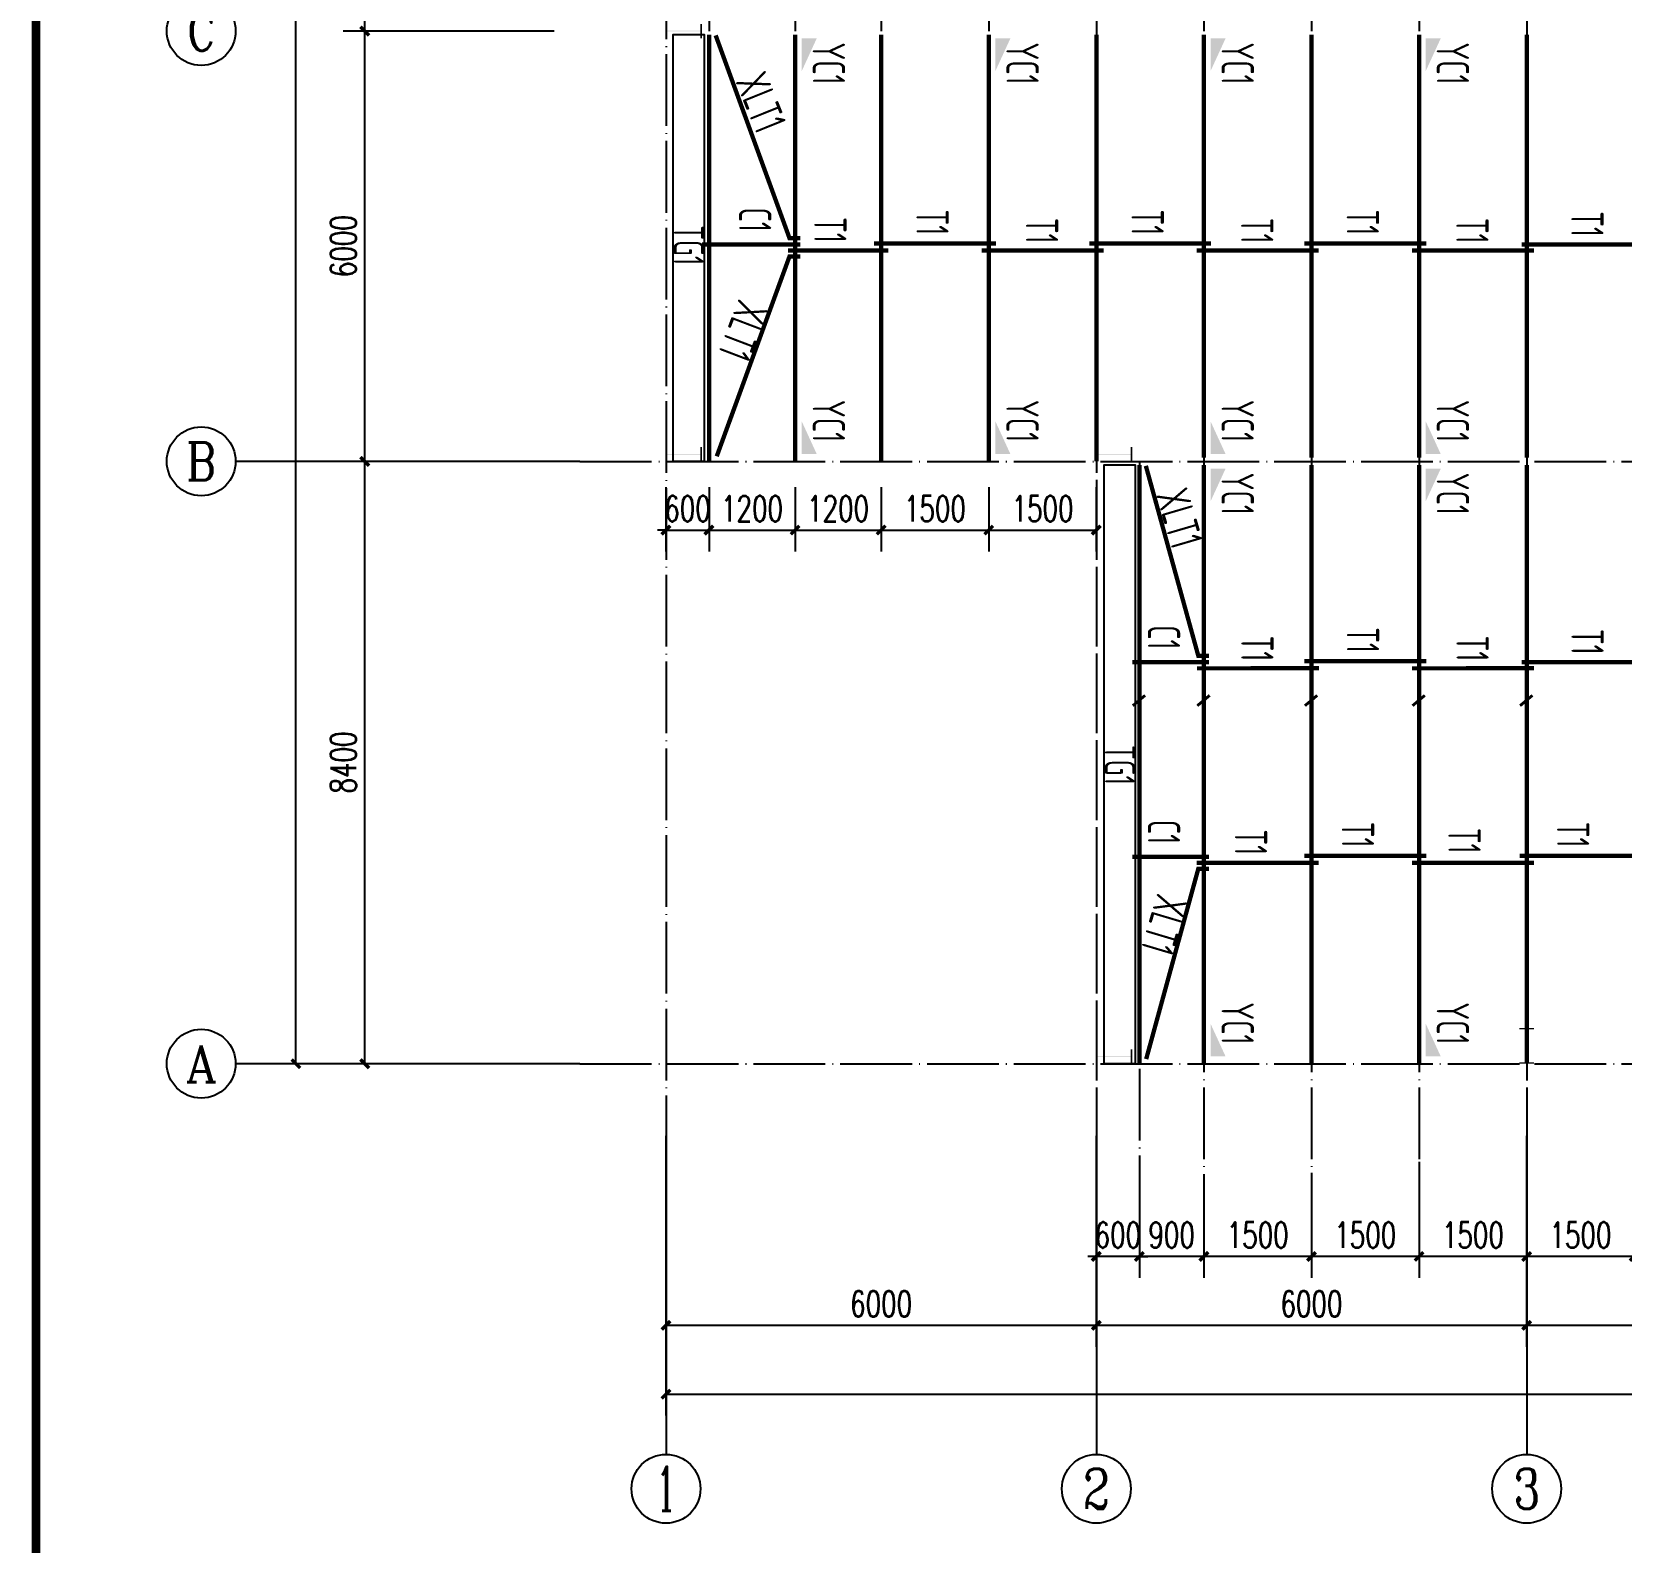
# Model space of a CAD drawing. Extents: x 14207793 to 14719554, y -1675802 to -1228715.
# Drawn here: x 14458570 to 14480730, y -1659770 to -1638707 of the extents above; entities that cross this region are included whole.
import ezdxf
from ezdxf.enums import TextEntityAlignment as Align

# ---------------------------------------------------------------- set-up
doc = ezdxf.new("R2010")
doc.units = 0
doc.header["$LTSCALE"] = 500
doc.header["$MEASUREMENT"] = 0
doc.linetypes.add('DASHEDD', pattern=[5, 4, -1])
doc.linetypes.add('DOTE', pattern=[2.42, 2, -0.2, 0.02, -0.2])
doc.layers.get('0').update_dxf_attribs({"linetype": 'CONTINUOUS'})
doc.layers.get('DEFPOINTS').update_dxf_attribs({"color": 140, "linetype": 'CONTINUOUS'})
for name, color, linetype in [('01', 7, 'CONTINUOUS'), ('1Z', 1, 'DASHEDD'), ('AXIS', 3, 'CONTINUOUS'), ('AXIS_TEXT', 7, 'CONTINUOUS'), ('DOTE', 8, 'DOTE'), ('PUB_TITLE', 4, 'CONTINUOUS'), ('WINDOW', 96, 'CONTINUOUS'), ('墙__虚线', 2, 'CONTINUOUS'), ('层0', 7, 'CONTINUOUS')]:
    doc.layers.add(name, color=color, linetype=linetype)
doc.styles.add('_TCH_AXIS', font='COMPLEX', dxfattribs={"bigfont": 'GBCBIG'})
doc.styles.add('_TCH_DIM_T3', font='SIMPLEX', dxfattribs={"width": 0.705882, "bigfont": 'GBCBIG'})
doc.styles.add('COMPLEX', font='COMPLEX')
doc.styles.add('TSSD_REIN', font='Tssdeng.shx', dxfattribs={"width": 0.65, "bigfont": 'hztxt.shx'})
doc.dimstyles.new('_TCH_ARCH&&120', dxfattribs={"dimtxt": 357, "dimasz": 120, "dimexe": 300, "dimexo": 360, "dimgap": 120, "dimtad": 1, "dimdec": 0, "dimzin": 0, "dimdsep": 46, "dimtxsty": '_TCH_DIM_T3', "dimblk": 'ARCHTICK', "dimcen": 0.09, "dimclrt": 7, "dimazin": 2, "dimtfac": 1, "dimtdec": 0, "dimtix": 1, "dimtmove": 2, "dimatfit": 3, "dimfxl": 0, "dimtolj": 1, "dimtzin": 0, "dimarcsym": 0})

# ---------------------------------------------------------------- blocks, each defined once
blk = doc.blocks.new('gffio')
at = {"layer": '墙__虚线'}
for points in [[(-433999, -56888), (-433999, -56868), (-434094, -56888), (-434199, -56868)], [(-434094, -56888), (-434199, -56868), (-434104, -56888)], [(-434199, -56868), (-434199, -56888), (-434104, -56888)], [(-434094, -56888), (-434104, -56888), (-434094, -57348), (-434104, -57348)], [(-434104, -57348), (-434199, -57348), (-434099, -57365), (-434199, -57368)], [(-434099, -57365), (-434199, -57368), (-433999, -57368)], [(-434094, -57348), (-434104, -57348), (-434058, -57361), (-434099, -57365)], [(-433999, -57368), (-434058, -57361), (-434099, -57365)], [(-434058, -57361), (-433999, -57368), (-434094, -57348), (-433999, -57348)]]:
    blk.add_solid(points, dxfattribs=at)
blk = doc.blocks.new('_ArchTick')
at = {"color": 0, "linetype": 'ByBlock', "const_width": 0.4}
blk.add_lwpolyline([(-0.5, -0.5), (0.5, 0.5)], dxfattribs=at)
blk = doc.blocks.new('*D653')
at = {"layer": 'AXIS', "color": 0, "lineweight": -2}
for p, q in [((14465852, -1644698), (14462912, -1644698)), ((14463212, -1653098), (14463212, -1644698)), ((14465852, -1653098), (14462912, -1653098))]:
    blk.add_line(p, q, dxfattribs=at)
at = {"layer": 'DEFPOINTS', "color": 0}
for p in [(14463212, -1644698), (14466212, -1644698), (14466212, -1653098)]:
    blk.add_point(p, dxfattribs=at)
at = {"layer": 'AXIS', "color": 0, "lineweight": -2, "xscale": 120, "yscale": 120, "zscale": 120}
for p, rotation in [((14463212, -1644698), 90), ((14463212, -1653098), 270)]:
    blk.add_blockref('_ArchTick', p, dxfattribs=dict(at, rotation=rotation))
at = {"layer": 'AXIS', "color": 7, "insert": (14462914, -1648897), "char_height": 357, "attachment_point": 5, "rotation": 90, "style": '_TCH_DIM_T3'}
blk.add_mtext('\\A1;8400', dxfattribs=at)
blk = doc.blocks.new('*D654')
at = {"layer": 'AXIS', "color": 0, "lineweight": -2}
for p, q in [((14465852, -1638698), (14462912, -1638698)), ((14463212, -1644698), (14463212, -1638698)), ((14465852, -1644698), (14462912, -1644698))]:
    blk.add_line(p, q, dxfattribs=at)
at = {"layer": 'DEFPOINTS', "color": 0}
for p in [(14463212, -1638698), (14466212, -1638698), (14466212, -1644698)]:
    blk.add_point(p, dxfattribs=at)
at = {"layer": 'AXIS', "color": 0, "lineweight": -2, "xscale": 120, "yscale": 120, "zscale": 120}
for p, rotation in [((14463212, -1638698), 90), ((14463212, -1644698), 270)]:
    blk.add_blockref('_ArchTick', p, dxfattribs=dict(at, rotation=rotation))
at = {"layer": 'AXIS', "color": 7, "insert": (14462914, -1641697), "char_height": 357, "attachment_point": 5, "rotation": 90, "style": '_TCH_DIM_T3'}
blk.add_mtext('\\A1;6000', dxfattribs=at)
blk = doc.blocks.new('*D655')
at = {"layer": 'AXIS', "color": 0, "lineweight": -2}
for p, q in [((14465852, -1632698), (14462912, -1632698)), ((14463212, -1638698), (14463212, -1632698)), ((14465852, -1638698), (14462912, -1638698))]:
    blk.add_line(p, q, dxfattribs=at)
at = {"layer": 'DEFPOINTS', "color": 0}
for p in [(14463212, -1632698), (14466212, -1632698), (14466212, -1638698)]:
    blk.add_point(p, dxfattribs=at)
at = {"layer": 'AXIS', "color": 0, "lineweight": -2, "xscale": 120, "yscale": 120, "zscale": 120}
for p, rotation in [((14463212, -1632698), 90), ((14463212, -1638698), 270)]:
    blk.add_blockref('_ArchTick', p, dxfattribs=dict(at, rotation=rotation))
at = {"layer": 'AXIS', "color": 7, "insert": (14462914, -1635697), "char_height": 357, "attachment_point": 5, "rotation": 90, "style": '_TCH_DIM_T3'}
blk.add_mtext('\\A1;6000', dxfattribs=at)
blk = doc.blocks.new('*D671')
at = {"layer": 'AXIS', "color": 0, "lineweight": -2}
for p, q in [((14465852, -1542698), (14461952, -1542698)), ((14462252, -1653098), (14462252, -1542698)), ((14465852, -1653098), (14461952, -1653098))]:
    blk.add_line(p, q, dxfattribs=at)
at = {"layer": 'DEFPOINTS', "color": 0}
for p in [(14462252, -1542698), (14466212, -1542698), (14466212, -1653098)]:
    blk.add_point(p, dxfattribs=at)
at = {"layer": 'AXIS', "color": 0, "lineweight": -2, "xscale": 120, "yscale": 120, "zscale": 120}
for p, rotation in [((14462252, -1542698), 90), ((14462252, -1653098), 270)]:
    blk.add_blockref('_ArchTick', p, dxfattribs=dict(at, rotation=rotation))
at = {"layer": 'AXIS', "color": 7, "insert": (14461954, -1597897), "char_height": 357, "attachment_point": 5, "rotation": 90, "style": '_TCH_DIM_T3'}
blk.add_mtext('\\A1;110400', dxfattribs=at)
blk = doc.blocks.new('*D672')
at = {"layer": 'AXIS', "color": 0, "lineweight": -2}
for p, q in [((14467412, -1654105), (14467412, -1657045)), ((14473412, -1654105), (14473412, -1657045)), ((14467412, -1656745), (14473412, -1656745))]:
    blk.add_line(p, q, dxfattribs=at)
at = {"layer": 'DEFPOINTS', "color": 0}
for p in [(14467412, -1653745), (14473412, -1653745), (14473412, -1656745)]:
    blk.add_point(p, dxfattribs=at)
at = {"layer": 'AXIS', "color": 0, "lineweight": -2, "xscale": 120, "yscale": 120, "zscale": 120, "rotation": 180}
blk.add_blockref('_ArchTick', (14467412, -1656745), dxfattribs=at)
at = {"layer": 'AXIS', "color": 0, "lineweight": -2, "xscale": 120, "yscale": 120, "zscale": 120}
blk.add_blockref('_ArchTick', (14473412, -1656745), dxfattribs=at)
at = {"layer": 'AXIS', "color": 7, "insert": (14470412, -1656446), "char_height": 357, "attachment_point": 5, "style": '_TCH_DIM_T3'}
blk.add_mtext('\\A1;6000', dxfattribs=at)
blk = doc.blocks.new('*D673')
at = {"layer": 'AXIS', "color": 0, "lineweight": -2}
for p, q in [((14473412, -1654105), (14473412, -1657045)), ((14479412, -1654105), (14479412, -1657045)), ((14473412, -1656745), (14479412, -1656745))]:
    blk.add_line(p, q, dxfattribs=at)
at = {"layer": 'DEFPOINTS', "color": 0}
for p in [(14473412, -1653745), (14479412, -1653745), (14479412, -1656745)]:
    blk.add_point(p, dxfattribs=at)
at = {"layer": 'AXIS', "color": 0, "lineweight": -2, "xscale": 120, "yscale": 120, "zscale": 120, "rotation": 180}
blk.add_blockref('_ArchTick', (14473412, -1656745), dxfattribs=at)
at = {"layer": 'AXIS', "color": 0, "lineweight": -2, "xscale": 120, "yscale": 120, "zscale": 120}
blk.add_blockref('_ArchTick', (14479412, -1656745), dxfattribs=at)
at = {"layer": 'AXIS', "color": 7, "insert": (14476412, -1656446), "char_height": 357, "attachment_point": 5, "style": '_TCH_DIM_T3'}
blk.add_mtext('\\A1;6000', dxfattribs=at)
blk = doc.blocks.new('*D674')
at = {"layer": 'AXIS', "color": 0, "lineweight": -2}
for p, q in [((14479412, -1654105), (14479412, -1657045)), ((14485412, -1654105), (14485412, -1657045)), ((14479412, -1656745), (14485412, -1656745))]:
    blk.add_line(p, q, dxfattribs=at)
at = {"layer": 'DEFPOINTS', "color": 0}
for p in [(14479412, -1653745), (14485412, -1653745), (14485412, -1656745)]:
    blk.add_point(p, dxfattribs=at)
at = {"layer": 'AXIS', "color": 0, "lineweight": -2, "xscale": 120, "yscale": 120, "zscale": 120, "rotation": 180}
blk.add_blockref('_ArchTick', (14479412, -1656745), dxfattribs=at)
at = {"layer": 'AXIS', "color": 0, "lineweight": -2, "xscale": 120, "yscale": 120, "zscale": 120}
blk.add_blockref('_ArchTick', (14485412, -1656745), dxfattribs=at)
at = {"layer": 'AXIS', "color": 7, "insert": (14482412, -1656446), "char_height": 357, "attachment_point": 5, "style": '_TCH_DIM_T3'}
blk.add_mtext('\\A1;6000', dxfattribs=at)
blk = doc.blocks.new('*D677')
at = {"layer": 'AXIS', "color": 0, "lineweight": -2}
for p, q in [((14467412, -1654105), (14467412, -1658005)), ((14497412, -1654105), (14497412, -1658005)), ((14467412, -1657705), (14497412, -1657705))]:
    blk.add_line(p, q, dxfattribs=at)
at = {"layer": 'DEFPOINTS', "color": 0}
for p in [(14467412, -1653745), (14497412, -1653745), (14497412, -1657705)]:
    blk.add_point(p, dxfattribs=at)
at = {"layer": 'AXIS', "color": 0, "lineweight": -2, "xscale": 120, "yscale": 120, "zscale": 120, "rotation": 180}
blk.add_blockref('_ArchTick', (14467412, -1657705), dxfattribs=at)
at = {"layer": 'AXIS', "color": 0, "lineweight": -2, "xscale": 120, "yscale": 120, "zscale": 120}
blk.add_blockref('_ArchTick', (14497412, -1657705), dxfattribs=at)
at = {"layer": 'AXIS', "color": 7, "insert": (14482412, -1657406), "char_height": 357, "attachment_point": 5, "style": '_TCH_DIM_T3'}
blk.add_mtext('\\A1;30000', dxfattribs=at)
blk = doc.blocks.new('_AXISO')
blk.add_circle((0, 0), 0.5)
at = {"layer": 'AXIS_TEXT', "style": 'COMPLEX', "width": 1.041667}
blk.add_attdef('A', text='', height=0.56, dxfattribs=at).set_placement((-0.25, -0.28), (0.25, -0.28), align=Align.FIT)
blk = doc.blocks.new('*D716')
at = {"layer": 'AXIS', "color": 0, "lineweight": -2}
for p, q in [((14480912, -1655062), (14480912, -1656085)), ((14479412, -1655288), (14479412, -1656085)), ((14480912, -1655785), (14479412, -1655785))]:
    blk.add_line(p, q, dxfattribs=at)
at = {"layer": 'DEFPOINTS', "color": 0}
for p in [(14480912, -1654702), (14479412, -1654928), (14479412, -1655785)]:
    blk.add_point(p, dxfattribs=at)
at = {"layer": 'AXIS', "color": 0, "lineweight": -2, "xscale": 120, "yscale": 120, "zscale": 120, "rotation": 180}
blk.add_blockref('_ArchTick', (14479412, -1655785), dxfattribs=at)
at = {"layer": 'AXIS', "color": 0, "lineweight": -2, "xscale": 120, "yscale": 120, "zscale": 120}
blk.add_blockref('_ArchTick', (14480912, -1655785), dxfattribs=at)
at = {"layer": 'AXIS', "color": 7, "insert": (14480162, -1655486), "char_height": 357, "attachment_point": 5, "style": '_TCH_DIM_T3'}
blk.add_mtext('\\A1;1500', dxfattribs=at)
blk = doc.blocks.new('*D723')
at = {"layer": 'AXIS', "color": 0, "lineweight": -2}
for p, q in [((14477912, -1654465), (14477912, -1656085)), ((14479412, -1654465), (14479412, -1656085)), ((14479412, -1655785), (14477912, -1655785))]:
    blk.add_line(p, q, dxfattribs=at)
at = {"layer": 'DEFPOINTS', "color": 0}
for p in [(14477912, -1654105), (14479412, -1654105), (14477912, -1655785)]:
    blk.add_point(p, dxfattribs=at)
at = {"layer": 'AXIS', "color": 0, "lineweight": -2, "xscale": 120, "yscale": 120, "zscale": 120, "rotation": 180}
blk.add_blockref('_ArchTick', (14477912, -1655785), dxfattribs=at)
at = {"layer": 'AXIS', "color": 0, "lineweight": -2, "xscale": 120, "yscale": 120, "zscale": 120}
blk.add_blockref('_ArchTick', (14479412, -1655785), dxfattribs=at)
at = {"layer": 'AXIS', "color": 7, "insert": (14478662, -1655486), "char_height": 357, "attachment_point": 5, "style": '_TCH_DIM_T3'}
blk.add_mtext('\\A1;1500', dxfattribs=at)
blk = doc.blocks.new('*D724')
at = {"layer": 'AXIS', "color": 0, "lineweight": -2}
for p, q in [((14477912, -1654465), (14477912, -1656085)), ((14476412, -1654620), (14476412, -1656085)), ((14477912, -1655785), (14476412, -1655785))]:
    blk.add_line(p, q, dxfattribs=at)
at = {"layer": 'DEFPOINTS', "color": 0}
for p in [(14476412, -1654260), (14477912, -1654105), (14476412, -1655785)]:
    blk.add_point(p, dxfattribs=at)
at = {"layer": 'AXIS', "color": 0, "lineweight": -2, "xscale": 120, "yscale": 120, "zscale": 120, "rotation": 180}
blk.add_blockref('_ArchTick', (14476412, -1655785), dxfattribs=at)
at = {"layer": 'AXIS', "color": 0, "lineweight": -2, "xscale": 120, "yscale": 120, "zscale": 120}
blk.add_blockref('_ArchTick', (14477912, -1655785), dxfattribs=at)
at = {"layer": 'AXIS', "color": 7, "insert": (14477162, -1655486), "char_height": 357, "attachment_point": 5, "style": '_TCH_DIM_T3'}
blk.add_mtext('\\A1;1500', dxfattribs=at)
blk = doc.blocks.new('*D725')
at = {"layer": 'AXIS', "color": 0, "lineweight": -2}
for p, q in [((14476412, -1654620), (14476412, -1656085)), ((14474912, -1654858), (14474912, -1656085)), ((14476412, -1655785), (14474912, -1655785))]:
    blk.add_line(p, q, dxfattribs=at)
at = {"layer": 'DEFPOINTS', "color": 0}
for p in [(14476412, -1654260), (14474912, -1654498), (14474912, -1655785)]:
    blk.add_point(p, dxfattribs=at)
at = {"layer": 'AXIS', "color": 0, "lineweight": -2, "xscale": 120, "yscale": 120, "zscale": 120, "rotation": 180}
blk.add_blockref('_ArchTick', (14474912, -1655785), dxfattribs=at)
at = {"layer": 'AXIS', "color": 0, "lineweight": -2, "xscale": 120, "yscale": 120, "zscale": 120}
blk.add_blockref('_ArchTick', (14476412, -1655785), dxfattribs=at)
at = {"layer": 'AXIS', "color": 7, "insert": (14475662, -1655486), "char_height": 357, "attachment_point": 5, "style": '_TCH_DIM_T3'}
blk.add_mtext('\\A1;1500', dxfattribs=at)
blk = doc.blocks.new('*D726')
at = {"layer": 'AXIS', "color": 0, "lineweight": -2}
for p, q in [((14474012, -1654858), (14474012, -1656085)), ((14474912, -1654858), (14474912, -1656085)), ((14474912, -1655785), (14474012, -1655785))]:
    blk.add_line(p, q, dxfattribs=at)
at = {"layer": 'DEFPOINTS', "color": 0}
for p in [(14474012, -1654498), (14474912, -1654498), (14474012, -1655785)]:
    blk.add_point(p, dxfattribs=at)
at = {"layer": 'AXIS', "color": 0, "lineweight": -2, "xscale": 120, "yscale": 120, "zscale": 120, "rotation": 180}
blk.add_blockref('_ArchTick', (14474012, -1655785), dxfattribs=at)
at = {"layer": 'AXIS', "color": 0, "lineweight": -2, "xscale": 120, "yscale": 120, "zscale": 120}
blk.add_blockref('_ArchTick', (14474912, -1655785), dxfattribs=at)
at = {"layer": 'AXIS', "color": 7, "insert": (14474462, -1655486), "char_height": 357, "attachment_point": 5, "style": '_TCH_DIM_T3'}
blk.add_mtext('\\A1;900', dxfattribs=at)
blk = doc.blocks.new('*D727')
at = {"layer": 'AXIS', "color": 0, "lineweight": -2}
for p, q in [((14473412, -1654858), (14473412, -1656085)), ((14474012, -1654858), (14474012, -1656085)), ((14473412, -1655785), (14473292, -1655785)), ((14474012, -1655785), (14473412, -1655785)), ((14474012, -1655785), (14474132, -1655785))]:
    blk.add_line(p, q, dxfattribs=at)
at = {"layer": 'DEFPOINTS', "color": 0}
for p in [(14473412, -1654498), (14474012, -1654498), (14473412, -1655785)]:
    blk.add_point(p, dxfattribs=at)
at = {"layer": 'AXIS', "color": 0, "lineweight": -2, "xscale": 120, "yscale": 120, "zscale": 120}
blk.add_blockref('_ArchTick', (14473412, -1655785), dxfattribs=at)
at = {"layer": 'AXIS', "color": 0, "lineweight": -2, "xscale": 120, "yscale": 120, "zscale": 120, "rotation": 180}
blk.add_blockref('_ArchTick', (14474012, -1655785), dxfattribs=at)
at = {"layer": 'AXIS', "color": 7, "insert": (14473712, -1655486), "char_height": 357, "attachment_point": 5, "style": '_TCH_DIM_T3'}
blk.add_mtext('\\A1;600', dxfattribs=at)
blk = doc.blocks.new('*D728')
at = {"layer": 'AXIS', "color": 0, "lineweight": -2}
for p, q in [((14467412, -1645058), (14467412, -1645956)), ((14468012, -1645058), (14468012, -1645956)), ((14467412, -1645656), (14467292, -1645656)), ((14467412, -1645656), (14468012, -1645656)), ((14468012, -1645656), (14468132, -1645656))]:
    blk.add_line(p, q, dxfattribs=at)
at = {"layer": 'DEFPOINTS', "color": 0}
for p in [(14467412, -1644698), (14468012, -1644698), (14468012, -1645656)]:
    blk.add_point(p, dxfattribs=at)
at = {"layer": 'AXIS', "color": 0, "lineweight": -2, "xscale": 120, "yscale": 120, "zscale": 120}
blk.add_blockref('_ArchTick', (14467412, -1645656), dxfattribs=at)
at = {"layer": 'AXIS', "color": 0, "lineweight": -2, "xscale": 120, "yscale": 120, "zscale": 120, "rotation": 180}
blk.add_blockref('_ArchTick', (14468012, -1645656), dxfattribs=at)
at = {"layer": 'AXIS', "color": 7, "insert": (14467712, -1645357), "char_height": 357, "attachment_point": 5, "style": '_TCH_DIM_T3'}
blk.add_mtext('\\A1;600', dxfattribs=at)
blk = doc.blocks.new('*D729')
at = {"layer": 'AXIS', "color": 0, "lineweight": -2}
for p, q in [((14468012, -1645058), (14468012, -1645956)), ((14469212, -1645058), (14469212, -1645956)), ((14468012, -1645656), (14469212, -1645656))]:
    blk.add_line(p, q, dxfattribs=at)
at = {"layer": 'DEFPOINTS', "color": 0}
for p in [(14468012, -1644698), (14469212, -1644698), (14469212, -1645656)]:
    blk.add_point(p, dxfattribs=at)
at = {"layer": 'AXIS', "color": 0, "lineweight": -2, "xscale": 120, "yscale": 120, "zscale": 120, "rotation": 180}
blk.add_blockref('_ArchTick', (14468012, -1645656), dxfattribs=at)
at = {"layer": 'AXIS', "color": 0, "lineweight": -2, "xscale": 120, "yscale": 120, "zscale": 120}
blk.add_blockref('_ArchTick', (14469212, -1645656), dxfattribs=at)
at = {"layer": 'AXIS', "color": 7, "insert": (14468612, -1645357), "char_height": 357, "attachment_point": 5, "style": '_TCH_DIM_T3'}
blk.add_mtext('\\A1;1200', dxfattribs=at)
blk = doc.blocks.new('*D730')
at = {"layer": 'AXIS', "color": 0, "lineweight": -2}
for p, q in [((14469212, -1645058), (14469212, -1645956)), ((14470412, -1645058), (14470412, -1645956)), ((14469212, -1645656), (14470412, -1645656))]:
    blk.add_line(p, q, dxfattribs=at)
at = {"layer": 'DEFPOINTS', "color": 0}
for p in [(14469212, -1644698), (14470412, -1644698), (14470412, -1645656)]:
    blk.add_point(p, dxfattribs=at)
at = {"layer": 'AXIS', "color": 0, "lineweight": -2, "xscale": 120, "yscale": 120, "zscale": 120, "rotation": 180}
blk.add_blockref('_ArchTick', (14469212, -1645656), dxfattribs=at)
at = {"layer": 'AXIS', "color": 0, "lineweight": -2, "xscale": 120, "yscale": 120, "zscale": 120}
blk.add_blockref('_ArchTick', (14470412, -1645656), dxfattribs=at)
at = {"layer": 'AXIS', "color": 7, "insert": (14469812, -1645357), "char_height": 357, "attachment_point": 5, "style": '_TCH_DIM_T3'}
blk.add_mtext('\\A1;1200', dxfattribs=at)
blk = doc.blocks.new('*D731')
at = {"layer": 'AXIS', "color": 0, "lineweight": -2}
for p, q in [((14470412, -1645058), (14470412, -1645956)), ((14471912, -1645058), (14471912, -1645956)), ((14470412, -1645656), (14471912, -1645656))]:
    blk.add_line(p, q, dxfattribs=at)
at = {"layer": 'DEFPOINTS', "color": 0}
for p in [(14470412, -1644698), (14471912, -1644698), (14471912, -1645656)]:
    blk.add_point(p, dxfattribs=at)
at = {"layer": 'AXIS', "color": 0, "lineweight": -2, "xscale": 120, "yscale": 120, "zscale": 120, "rotation": 180}
blk.add_blockref('_ArchTick', (14470412, -1645656), dxfattribs=at)
at = {"layer": 'AXIS', "color": 0, "lineweight": -2, "xscale": 120, "yscale": 120, "zscale": 120}
blk.add_blockref('_ArchTick', (14471912, -1645656), dxfattribs=at)
at = {"layer": 'AXIS', "color": 7, "insert": (14471162, -1645357), "char_height": 357, "attachment_point": 5, "style": '_TCH_DIM_T3'}
blk.add_mtext('\\A1;1500', dxfattribs=at)
blk = doc.blocks.new('*D732')
at = {"layer": 'AXIS', "color": 0, "lineweight": -2}
for p, q in [((14471912, -1645058), (14471912, -1645956)), ((14473412, -1645058), (14473412, -1645956)), ((14471912, -1645656), (14473412, -1645656))]:
    blk.add_line(p, q, dxfattribs=at)
at = {"layer": 'DEFPOINTS', "color": 0}
for p in [(14471912, -1644698), (14473412, -1644698), (14473412, -1645656)]:
    blk.add_point(p, dxfattribs=at)
at = {"layer": 'AXIS', "color": 0, "lineweight": -2, "xscale": 120, "yscale": 120, "zscale": 120, "rotation": 180}
blk.add_blockref('_ArchTick', (14471912, -1645656), dxfattribs=at)
at = {"layer": 'AXIS', "color": 0, "lineweight": -2, "xscale": 120, "yscale": 120, "zscale": 120}
blk.add_blockref('_ArchTick', (14473412, -1645656), dxfattribs=at)
at = {"layer": 'AXIS', "color": 7, "insert": (14472662, -1645357), "char_height": 357, "attachment_point": 5, "style": '_TCH_DIM_T3'}
blk.add_mtext('\\A1;1500', dxfattribs=at)

msp = doc.modelspace()

# ---------------------------------------------------------------- hatches: boundary and pattern name
at = {"layer": 'WINDOW'}
for points in [[(14469305.02, -1639255.07), (14469514.02, -1638799.53), (14469305.02, -1638799.53)], [(14472005.02, -1639255.07), (14472214.02, -1638799.53), (14472005.02, -1638799.53)], [(14475005.02, -1639255.07), (14475214.02, -1638799.53), (14475005.02, -1638799.53)], [(14478005.02, -1639255.07), (14478214.02, -1638799.53), (14478005.02, -1638799.53)], [(14469305.02, -1644139.93), (14469514.02, -1644595.47), (14469305.02, -1644595.47)], [(14472005.02, -1644139.93), (14472214.02, -1644595.47), (14472005.02, -1644595.47)], [(14475005.02, -1644139.93), (14475214.02, -1644595.47), (14475005.02, -1644595.47)], [(14478005.02, -1644139.93), (14478214.02, -1644595.47), (14478005.02, -1644595.47)], [(14475005.02, -1645255.07), (14475214.02, -1644799.53), (14475005.02, -1644799.53)], [(14478005.02, -1645255.07), (14478214.02, -1644799.53), (14478005.02, -1644799.53)], [(14475005.02, -1652539.93), (14475214.02, -1652995.47), (14475005.02, -1652995.47)], [(14478005.02, -1652539.93), (14478214.02, -1652995.47), (14478005.02, -1652995.47)]]:
    msp.add_hatch(color=6, dxfattribs=at).paths.add_polyline_path(points)

# ---------------------------------------------------------------- linework, layer by layer
at = {"elevation": 1913.29}
for points in [[(14467512.5, -1644697.5), (14467512.5, -1638747.5), (14467944.5, -1638747.5), (14467944.5, -1644697.5)], [(14473522.5, -1653097.5), (14473522.5, -1644747.5), (14473954.5, -1644747.5), (14473954.5, -1653097.5)]]:
    msp.add_lwpolyline(points, close=True, dxfattribs=at)
at = {"const_width": 60}
for points in [[(14468012.5, -1644697.5), (14468012.5, -1638747.5)], [(14469212.5, -1644697.5), (14469212.5, -1638747.5)], [(14470412.5, -1644697.5), (14470412.5, -1638747.5)], [(14471912.5, -1644697.5), (14471912.5, -1638747.5)], [(14473412.5, -1644697.5), (14473412.5, -1638747.5)], [(14474912.5, -1644647.5), (14474912.5, -1638747.5)], [(14476412.5, -1644647.5), (14476412.5, -1638747.5)], [(14477912.5, -1644647.5), (14477912.5, -1638747.5)], [(14479412.5, -1644647.5), (14479412.5, -1638747.5)], [(14474012.5, -1644747.5), (14474012.5, -1653097.5)], [(14474912.5, -1644747.5), (14474912.5, -1653097.5)], [(14476412.5, -1644747.5), (14476412.5, -1653097.5)], [(14477912.5, -1644747.5), (14477912.5, -1653097.5)], [(14479412.5, -1644747.5), (14479412.5, -1653097.5)]]:
    msp.add_lwpolyline(points, dxfattribs=at)
at = {"color": 6, "const_width": 40}
for points in [[(14473920, -1648105.51), (14474092.18, -1647961.35)], [(14474820, -1648105.51), (14474992.18, -1647961.35)], [(14476320, -1648105.51), (14476492.18, -1647961.35)], [(14477820, -1648105.51), (14477992.18, -1647961.35)], [(14479320, -1648105.51), (14479492.18, -1647961.35)]]:
    msp.add_lwpolyline(points, dxfattribs=at)
at = {"color": 6}
msp.add_lwpolyline([(14474012.5, -1648044.39, 0, 0, 0), (14502319.42, -1648044.39, 40, 40, 0)], format="xyseb", dxfattribs=at)
at = {"layer": '1Z', "linetype": 'ByBlock', "ltscale": 0.9, "const_width": 60}
for points in [[(14468105, -1638757.5), (14469133.79, -1641583.79), (14469283.79, -1641583.79)], [(14472012.5, -1641658.57), (14470312.5, -1641658.89)], [(14475012.5, -1641658.57), (14473312.5, -1641658.89)], [(14478012.5, -1641658.57), (14476312.5, -1641658.89)], [(14469283.79, -1641672.5), (14467912.5, -1641672.5)], [(14468120, -1644627.5), (14469133.79, -1641840.89), (14469283.79, -1641840.89)], [(14470512.5, -1641758.54), (14469112.5, -1641758.95)], [(14473512.5, -1641758.54), (14471812.5, -1641758.95)], [(14476512.5, -1641758.54), (14474812.5, -1641758.95)], [(14479512.5, -1641758.54), (14477812.5, -1641758.95)], [(14481001.25, -1641672.47), (14479341.25, -1641672.97)], [(14474102.5, -1644760), (14474833.79, -1647408.8), (14474983.79, -1647408.8)], [(14474983.79, -1647497.51), (14473912.5, -1647497.51)], [(14476514.41, -1647583.54), (14474814.41, -1647583.95)], [(14478014.41, -1647483.57), (14476314.41, -1647483.89)], [(14479514.41, -1647583.54), (14477814.41, -1647583.95)], [(14481003.16, -1647497.47), (14479343.16, -1647497.96)], [(14474983.79, -1650211.08), (14473912.5, -1650211.08)], [(14476512.5, -1650297.5), (14474812.5, -1650297.53)], [(14478012.5, -1650197.15), (14476312.5, -1650197.4)], [(14479512.5, -1650297.5), (14477812.5, -1650297.43)], [(14481012.5, -1650197.15), (14479312.5, -1650197.4)], [(14474107.5, -1653032.5), (14474833.79, -1650379.47), (14474983.79, -1650379.47)]]:
    msp.add_lwpolyline(points, dxfattribs=at)
at = {"layer": 'AXIS'}
for p, q in [((14466212.5, -1644697.5), (14461412.5, -1644697.5)), ((14466212.5, -1653097.5), (14461412.5, -1653097.5)), ((14467412.5, -1653745), (14467412.5, -1658545)), ((14473412.5, -1653745), (14473412.5, -1658545)), ((14479412.5, -1653745), (14479412.5, -1658545))]:
    msp.add_line(p, q, dxfattribs=at)
at = {"layer": 'DOTE'}
for p, q in [((14468012.5, -1540897.5), (14468012.5, -1644697.5)), ((14469212.5, -1540897.5), (14469212.5, -1644697.5)), ((14470412.5, -1540897.5), (14470412.5, -1644697.5)), ((14471912.5, -1540897.5), (14471912.5, -1644697.5)), ((14473412.5, -1540897.5), (14473412.5, -1654897.5)), ((14474912.5, -1540897.5), (14474912.5, -1654897.5)), ((14476412.5, -1540897.5), (14476412.5, -1654897.5)), ((14477912.5, -1540897.5), (14477912.5, -1654897.5)), ((14479412.5, -1540897.5), (14479412.5, -1654897.5)), ((14467412.5, -1542220), (14467412.5, -1655020)), ((14473412.5, -1542220), (14473412.5, -1655020)), ((14479412.5, -1542220), (14479412.5, -1655020)), ((14466212.5, -1644697.5), (14498612.5, -1644697.5)), ((14474012.5, -1644697.5), (14474012.5, -1655020)), ((14466212.5, -1653097.5), (14498612.5, -1653097.5))]:
    msp.add_line(p, q, dxfattribs=at)
at = {"layer": 'PUB_TITLE', "const_width": 120}
msp.add_lwpolyline([(14506630, -1674602.5), (14506630, -1536122.5), (14458630, -1536122.5), (14458630, -1674602.5)], close=True, dxfattribs=at)

# ---------------------------------------------------------------- block references
at = {"layer": 'AXIS'}
ref = msp.add_blockref('_AXISO', (14460932.5, -1638697.5), dxfattribs=dict(at, xscale=960, yscale=960, zscale=960))
ref.add_attrib('A', 'C', dxfattribs={"layer": 'AXIS_TEXT', "height": 546.83, "style": '_TCH_AXIS'}).set_placement((14460737.2, -1638970.91), (14461127.8, -1638970.91), align=Align.FIT)
ref = msp.add_blockref('_AXISO', (14460932.5, -1644697.5), dxfattribs=dict(at, xscale=960, yscale=960, zscale=960))
ref.add_attrib('A', 'B', dxfattribs={"layer": 'AXIS_TEXT', "height": 522.31, "style": '_TCH_AXIS'}).set_placement((14460721.09, -1644958.65), (14461143.91, -1644958.65), align=Align.FIT)
ref = msp.add_blockref('_AXISO', (14460932.5, -1653097.5), dxfattribs=dict(at, xscale=960, yscale=960, zscale=960))
ref.add_attrib('A', 'A', dxfattribs={"layer": 'AXIS_TEXT', "height": 510.22, "style": '_TCH_AXIS'}).set_placement((14460713.83, -1653352.61), (14461151.17, -1653352.61), align=Align.FIT)
ref = msp.add_blockref('_AXISO', (14467412.5, -1659025), dxfattribs=dict(at, xscale=960, yscale=960, zscale=960))
ref.add_attrib('A', '1', dxfattribs={"layer": 'AXIS_TEXT', "height": 617.67, "style": '_TCH_AXIS'}).set_placement((14467280.14, -1659333.83), (14467544.86, -1659333.83), align=Align.FIT)
ref = msp.add_blockref('_AXISO', (14473412.5, -1659025), dxfattribs=dict(at, xscale=960, yscale=960, zscale=960))
ref.add_attrib('A', '2', dxfattribs={"layer": 'AXIS_TEXT', "height": 559.14, "style": '_TCH_AXIS'}).set_placement((14473226.12, -1659304.57), (14473598.88, -1659304.57), align=Align.FIT)
ref = msp.add_blockref('_AXISO', (14479412.5, -1659025), dxfattribs=dict(at, xscale=960, yscale=960, zscale=960))
ref.add_attrib('A', '3', dxfattribs={"layer": 'AXIS_TEXT', "height": 559.14, "style": '_TCH_AXIS'}).set_placement((14479226.12, -1659304.57), (14479598.88, -1659304.57), align=Align.FIT)
at = {"layer": '层0'}
for p, rotation in [((14524780.63, -2072796.95), 270), ((14524780.63, -2078696.95), 270), ((14530780.63, -2078696.95), 270), ((14045313.05, -1709965.63), 180), ((14530780.63, -2087096.95), 270)]:
    msp.add_blockref('gffio', p, dxfattribs=dict(at, rotation=rotation))

# ---------------------------------------------------------------- texts
at = {"layer": '01', "color": 4, "style": 'TSSD_REIN', "width": 0.65}
for s, height, rotation, p in [('YC1', 450, 269.993868, (14469458.03, -1638854.02, 1916.56)), ('YC1', 450, 269.993868, (14472158.03, -1638854.02, 1916.56)), ('YC1', 450, 269.993868, (14475158.03, -1638854.02, 1916.56)), ('YC1', 450, 269.993868, (14478158.03, -1638854.02, 1916.56)), ('XLT1', 450, 291.980148, (14468376.34, -1639398.82, 4717.39)), ('C1', 450, 270, (14468429.85, -1641158.02)), ('T1', 450, 270, (14469478.59, -1641290.87)), ('T1', 450, 270, (14470902.28, -1641185.3)), ('T1', 450, 270, (14470902.28, -1641185.3)), ('T1', 450, 270, (14472429.78, -1641302.8)), ('T1', 450, 270, (14472429.78, -1641302.8)), ('T1', 450, 270, (14473902.28, -1641185.3)), ('T1', 450, 270, (14473902.28, -1641185.3)), ('T1', 450, 270, (14475429.78, -1641302.8)), ('T1', 450, 270, (14475429.78, -1641302.8)), ('T1', 450, 270, (14476902.28, -1641185.3)), ('T1', 450, 270, (14476902.28, -1641185.3)), ('T1', 450, 270, (14478429.78, -1641302.8)), ('T1', 450, 270, (14478429.78, -1641302.8)), ('T1', 450, 270, (14480033.09, -1641209.54)), ('TG1', 420, 270, (14467520.95, -1641406.58, 1913.29)), ('XLT1', 450, 249.169669, (14468427.42, -1642419.48)), ('YC1', 450, 269.993868, (14469458.03, -1643839.02, 1916.56)), ('YC1', 450, 269.993868, (14472158.03, -1643839.02, 1916.56)), ('YC1', 450, 269.993868, (14475158.03, -1643839.02, 1916.56)), ('YC1', 450, 269.993868, (14478158.03, -1643839.02, 1916.56)), ('YC1', 450, 269.993868, (14475158.03, -1644854.02, 1916.56)), ('YC1', 450, 269.993868, (14478158.03, -1644854.02, 1916.56)), ('XLT1', 450, 286.339212, (14474241.34, -1645163.83, 4717.39)), ('C1', 450, 270, (14474129.85, -1646983.03)), ('T1', 450, 270, (14475431.69, -1647127.8)), ('T1', 450, 270, (14475431.69, -1647127.8)), ('T1', 450, 270, (14476904.19, -1647010.3)), ('T1', 450, 270, (14476904.19, -1647010.3)), ('T1', 450, 270, (14478431.69, -1647127.8)), ('T1', 450, 270, (14478431.69, -1647127.8)), ('T1', 450, 270, (14480034.99, -1647034.53)), ('TG1', 420, 270, (14473530.95, -1648654.08, 1913.29)), ('C1', 450, 270, (14474129.85, -1649696.61)), ('T1', 450, 270, (14476834.78, -1649723.88)), ('T1', 450, 270, (14476834.78, -1649723.88)), ('T1', 450, 270, (14478319.78, -1649808.88)), ('T1', 450, 270, (14478319.78, -1649808.88)), ('T1', 450, 270, (14479834.78, -1649723.88)), ('T1', 450, 270, (14479834.78, -1649723.88)), ('T1', 450, 270, (14475343.59, -1649829.46)), ('XLT1', 450, 253.402068, (14474264.92, -1650708.06)), ('YC1', 450, 269.993868, (14475158.03, -1652239.02, 1916.56)), ('YC1', 450, 269.993868, (14478158.03, -1652239.02, 1916.56))]:
    msp.add_text(s, height=height, rotation=rotation, dxfattribs=at).set_placement(p)

# ---------------------------------------------------------------- dimensions: what is measured, and where the dimension line sits
at = {"layer": 'AXIS'}
for p1, p2, distance, picture, middle in [((14466212.5, -1653097.5), (14466212.5, -1542697.5), 3960, '*D671', (14461954, -1597897.5)), ((14466212.5, -1638697.5), (14466212.5, -1632697.5), 3000, '*D655', (14462914, -1635697.5)), ((14466212.5, -1644697.5), (14466212.5, -1638697.5), 3000, '*D654', (14462914, -1641697.5)), ((14466212.5, -1653097.5), (14466212.5, -1644697.5), 3000, '*D653', (14462914, -1648897.5)), ((14467412.5, -1653745), (14473412.5, -1653745), -3000, '*D672', (14470412.5, -1656446.5)), ((14467412.5, -1653745), (14497412.5, -1653745), -3960, '*D677', (14482412.5, -1657406.5)), ((14473412.5, -1653745), (14479412.5, -1653745), -3000, '*D673', (14476412.5, -1656446.5)), ((14479412.5, -1653745), (14485412.5, -1653745), -3000, '*D674', (14482412.5, -1656446.5))]:
    dim = msp.add_aligned_dim(p1=p1, p2=p2, distance=distance, dimstyle='_TCH_ARCH&&120', dxfattribs=at)
    dim.commit()
    dim.dimension.update_dxf_attribs({"geometry": picture, "text_midpoint": middle})
for base, p1, p2, picture, middle in [((14468012.5, -1645655.88), (14467412.5, -1644697.5), (14468012.5, -1644697.5), '*D728', (14467712.5, -1645357.38)), ((14469212.5, -1645655.88), (14468012.5, -1644697.5), (14469212.5, -1644697.5), '*D729', (14468612.5, -1645357.38)), ((14470412.5, -1645655.88), (14469212.5, -1644697.5), (14470412.5, -1644697.5), '*D730', (14469812.5, -1645357.38)), ((14471912.5, -1645655.88), (14470412.5, -1644697.5), (14471912.5, -1644697.5), '*D731', (14471162.5, -1645357.38)), ((14473412.5, -1645655.88), (14471912.5, -1644697.5), (14473412.5, -1644697.5), '*D732', (14472662.5, -1645357.38)), ((14474912.5, -1655785), (14476412.5, -1654260), (14474912.5, -1654497.5), '*D725', (14475662.5, -1655486.5)), ((14476412.5, -1655785), (14477912.5, -1654105), (14476412.5, -1654260), '*D724', (14477162.5, -1655486.5)), ((14477912.5, -1655785), (14479412.5, -1654105), (14477912.5, -1654105), '*D723', (14478662.5, -1655486.5)), ((14473412.5, -1655785), (14474012.5, -1654497.5), (14473412.5, -1654497.5), '*D727', (14473712.5, -1655486.5)), ((14474012.5, -1655785), (14474912.5, -1654497.5), (14474012.5, -1654497.5), '*D726', (14474462.5, -1655486.5)), ((14479412.5, -1655785), (14480912.5, -1654702.5), (14479412.5, -1654927.5), '*D716', (14480162.5, -1655486.5))]:
    dim = msp.add_linear_dim(base=base, p1=p1, p2=p2, dimstyle='_TCH_ARCH&&120', dxfattribs=at)
    dim.commit()
    dim.dimension.update_dxf_attribs({"geometry": picture, "text_midpoint": middle})

doc.saveas('drawing.dxf')
